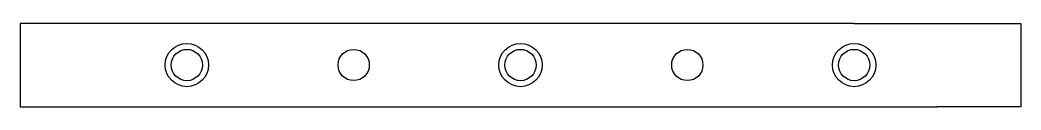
# Model space of a CAD drawing. Header units: inches. Extents: x 0 to 3, y 0 to 0.25.
import ezdxf

# ---------------------------------------------------------------- set-up
doc = ezdxf.new("R2010")
doc.units = ezdxf.units.IN
doc.header["$MEASUREMENT"] = 0

msp = doc.modelspace()

# ---------------------------------------------------------------- linework, layer by layer
for p, q in [((0.5, 0.25), (0, 0.25)), ((0, 0.25), (0, 0)), ((2.5, 0.25), (0.5, 0.25)), ((2.5, 0.25), (3, 0.25)), ((3, 0.25), (3, 0)), ((0, 0), (0.25, 0)), ((0.25, 0), (2.75, 0)), ((3, 0), (2.75, 0))]:
    msp.add_line(p, q)
for centre, radius in [((0.5, 0.125), 0.065), ((1.5, 0.125), 0.065), ((2.5, 0.125), 0.065), ((0.5, 0.125), 0.047), ((1, 0.125), 0.0469), ((1.5, 0.125), 0.047), ((2, 0.125), 0.0469), ((2.5, 0.125), 0.047)]:
    msp.add_circle(centre, radius)

doc.saveas('drawing.dxf')
